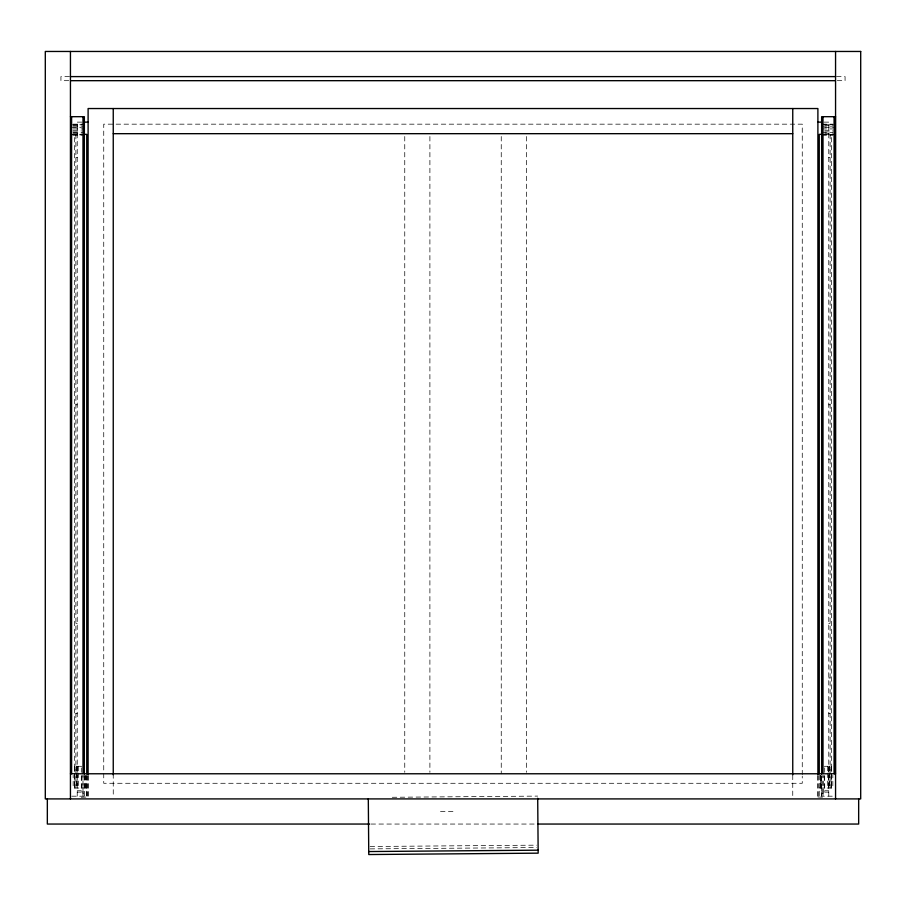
<?xml version="1.0" encoding="UTF-8"?>
<svg xmlns="http://www.w3.org/2000/svg" width="906" height="906" viewBox="0 0 906 906"><rect width="100%" height="100%" fill="white"/><g stroke="black" fill="none" stroke-linecap="round" stroke-linejoin="round"><path stroke-width="0.68" stroke-dasharray="4.53 3.4" d="M71.744 796.193L84.36 796.193L84.36 793.815L82.99 793.815M821.64 796.193L821.651 775.434L821.651 796.193L834.256 796.193M823.01 793.815L823.01 775.434L822.999 796.193L823.01 793.815L821.64 793.815M831.459 788.039L831.47 773.09L831.482 788.039M452.955 811.55L439.41 811.482M81.314 797.269L88.109 796.986M392.287 797.28L537.677 796.102M370.112 846.51L536.68 845.162M370.135 848.888L536.703 847.529M69.422 76.602L60.928 76.602L60.928 80.679L69.422 80.679M836.578 76.602L845.072 76.602L845.072 80.679L836.578 80.679M81.834 122.129L77.225 122.129L77.225 796.929M824.166 122.129L828.775 122.129L828.775 796.929M73.159 124.167L84.009 124.167M821.991 124.167L832.841 124.167M73.159 124.315L81.291 124.315M824.709 124.315L832.841 124.315M71.8 124.847L84.009 124.7M821.991 124.7L834.2 124.847M73.159 125.526L81.291 125.504M824.709 125.526L832.841 125.504M73.159 126.863L84.009 126.897M821.991 126.897L832.841 126.863M71.8 127.304L81.314 127.304M824.687 127.304L834.2 127.304M73.159 128.924L84.009 128.924M821.991 128.924L832.841 128.924M73.159 130.283L81.314 130.283M824.687 130.283L832.841 130.283M73.159 131.902L81.314 131.902M824.687 131.902L832.841 131.902M73.159 132.344L84.009 132.31M821.991 132.31L832.841 132.344M73.159 133.68L81.291 133.68M824.709 133.68L832.841 133.68M71.8 134.36L81.71 134.36M824.29 134.36L834.2 134.36M73.159 134.496L84.009 134.496M821.991 134.496L832.841 134.496M71.8 134.892L84.009 134.892M821.991 134.892L834.2 134.892M73.159 135.039L84.009 135.039M821.991 135.039L832.841 135.039M75.877 157.463L77.237 157.463M828.764 157.463L830.123 157.463M75.877 211.823L77.237 211.823M828.764 211.823L830.123 211.823M75.877 404.801L77.237 404.801M828.764 404.801L830.123 404.801M75.877 459.161L77.237 459.161M828.764 459.161L830.123 459.161M75.877 623.6L77.237 623.6M828.764 623.6L830.123 623.6M75.877 677.96L77.237 677.96M828.764 677.96L830.123 677.96M75.877 713.294L77.237 713.294M828.764 713.294L830.123 713.294M81.71 766.295L74.519 766.295L74.519 771.731L74.519 134.36M824.29 766.295L831.482 766.295L831.482 771.731L831.482 134.36M75.877 767.654L77.237 767.654M828.764 767.654L830.123 767.654M86.749 788.039L73.159 788.039L73.159 775.31M819.25 788.039L832.841 788.039L832.841 775.31M77.237 790.757L81.314 790.757M824.687 790.757L828.764 790.757M77.237 792.116L81.314 792.116L81.314 766.295M828.764 792.116L824.687 792.116L824.687 766.295M817.892 796.986L824.687 797.269M371.018 824.052L534.982 824.052M74.541 788.039L74.53 773.09L74.519 788.039M831.289 766.295L831.289 771.731M831.289 773.09L831.289 788.039M830.123 134.36L830.123 788.039M829.851 766.295L829.851 771.731M829.851 773.09L829.851 788.039M829.386 766.295L829.386 771.731M829.386 773.09L829.386 788.039M827.688 766.295L827.688 771.731M827.688 773.09L827.688 788.039M824.29 775.808L824.29 788.039M821.029 775.808L821.029 788.039M820.666 775.808L820.666 788.039L820.61 775.31M819.25 775.31L819.25 796.986M818.027 775.729L818.027 796.929M817.892 775.706L817.892 797.495M802.263 774.8L802.263 124.167L103.737 124.167L103.737 783.282L802.263 783.282L802.263 776.216M792.75 775.162L792.75 797.518M526.386 136.512L526.386 772.354M501.245 136.512L501.245 773.769M429.897 136.512L429.897 772.354M404.755 136.512L404.755 772.354M113.25 773.769L113.25 797.518M88.109 775.706L88.109 797.495M87.973 775.729L87.973 796.929M86.885 775.887L86.885 796.94M86.749 775.31L86.749 796.986M85.391 775.31L85.391 788.039M84.971 775.808L84.971 788.039M84.349 775.434L84.349 796.193M81.71 775.808L81.71 788.039M78.312 766.295L78.312 771.731M78.312 773.09L78.312 788.039M77.418 766.295L77.463 771.731M77.463 773.09L77.463 788.039M76.614 766.295L76.614 771.731M76.614 773.09L76.614 788.039M76.149 766.295L76.149 771.731M76.149 773.09L76.149 788.039M75.877 134.36L75.877 788.039M74.711 766.295L74.711 771.731M74.711 773.09L74.711 788.039M83.001 775.434L82.99 796.193L82.99 775.434M828.582 771.731L828.582 766.295L828.537 771.731M828.582 788.039L828.582 773.09L828.537 788.039"/><path stroke-width="1.36" d="M368.742 851.549L538.141 850.179M70.442 76.602L835.558 76.602M70.838 80.679L835.162 80.679M70.442 116.693L84.36 116.693L84.349 774.018M835.558 116.693L821.64 116.693L821.64 774.018M83.646 122.129L88.109 122.129M817.892 122.129L822.354 122.129M113.25 133.68L792.75 133.68M83.794 134.36L86.749 134.36L86.749 773.894M822.206 134.36L819.25 134.36L819.25 773.894M70.442 773.769L835.558 773.769M369.603 824.052L47.338 824.052L47.338 798.911M537.813 824.052L858.662 824.052L858.662 798.911M537.7 798.22L538.164 853.158L368.765 854.539L368.3 798.865M835.558 51.461L835.558 798.911M835.411 116.693L835.411 773.543M835.185 116.693L835.185 773.543M834.902 116.693L834.902 773.543M834.562 116.693L834.562 773.543M834.2 116.693L834.2 773.543M822.999 116.693L822.999 773.543M817.892 774.868L817.892 108.539L88.109 108.539L88.109 774.868M792.75 108.539L792.75 774.868M113.25 108.539L113.25 774.868M84.009 127.406L84.009 131.8M82.99 116.693L82.99 773.543M71.597 116.693L71.597 773.543M71.257 116.693L71.257 773.543M70.951 116.693L70.951 773.543M70.702 116.693L70.702 773.543M70.442 51.461L70.442 798.911M860.7 51.461L45.3 51.461L45.3 798.911L860.7 798.911L860.7 51.461"/></g></svg>
